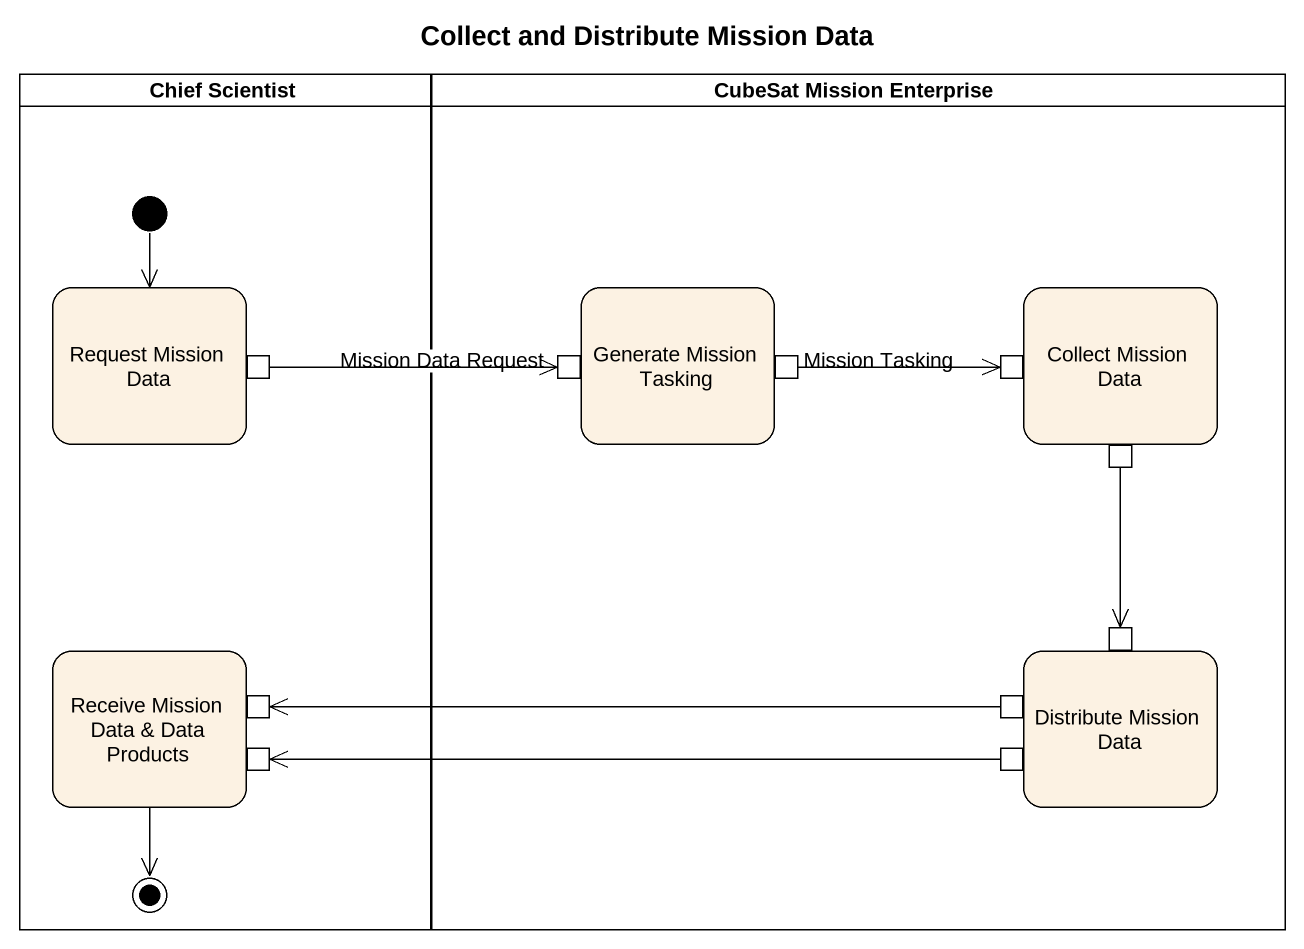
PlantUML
@startuml
title Collect and Distribute Mission Data
hide empty description
state "Chief Scientist" as Chief_Scientist <<partition>> {
  state "Request Mission Data" as Request_Mission_Data {
    state pin1 <<outputPin>>
  }
  state "Receive Mission Data & Data Products" as Receive_Mission_Data_Data {
    state pin5 <<inputPin>>
    state pin6 <<inputPin>>
  }
  [*] --> Request_Mission_Data
  Receive_Mission_Data_Data --> [*]
}
state "CubeSat Mission Enterprise" as CubeSat_Mission_Enterprise <<partition>> {
  state "Generate Mission Tasking" as Generate_Mission_Tasking {
    state "Mission Data Request" as Mission_Data_Request <<inputPin>>
    state "Mission Tasking" as Mission_Tasking <<outputPin>>
  }
  state "Collect Mission Data" as Collect_Mission_Data {
    state pin2 <<inputPin>>
    state pin3 <<outputPin>>
  }
  state "Distribute Mission Data" as Distribute_Mission_Data {
    state pin4 <<inputPin>>
    state pin7 <<outputPin>>
    state pin8 <<outputPin>>
  }
}
pin1 -right-> Mission_Data_Request
Mission_Tasking -right-> pin2
pin3 --> pin4
pin7 -left-> pin6
pin8 -left-> pin5
@enduml
